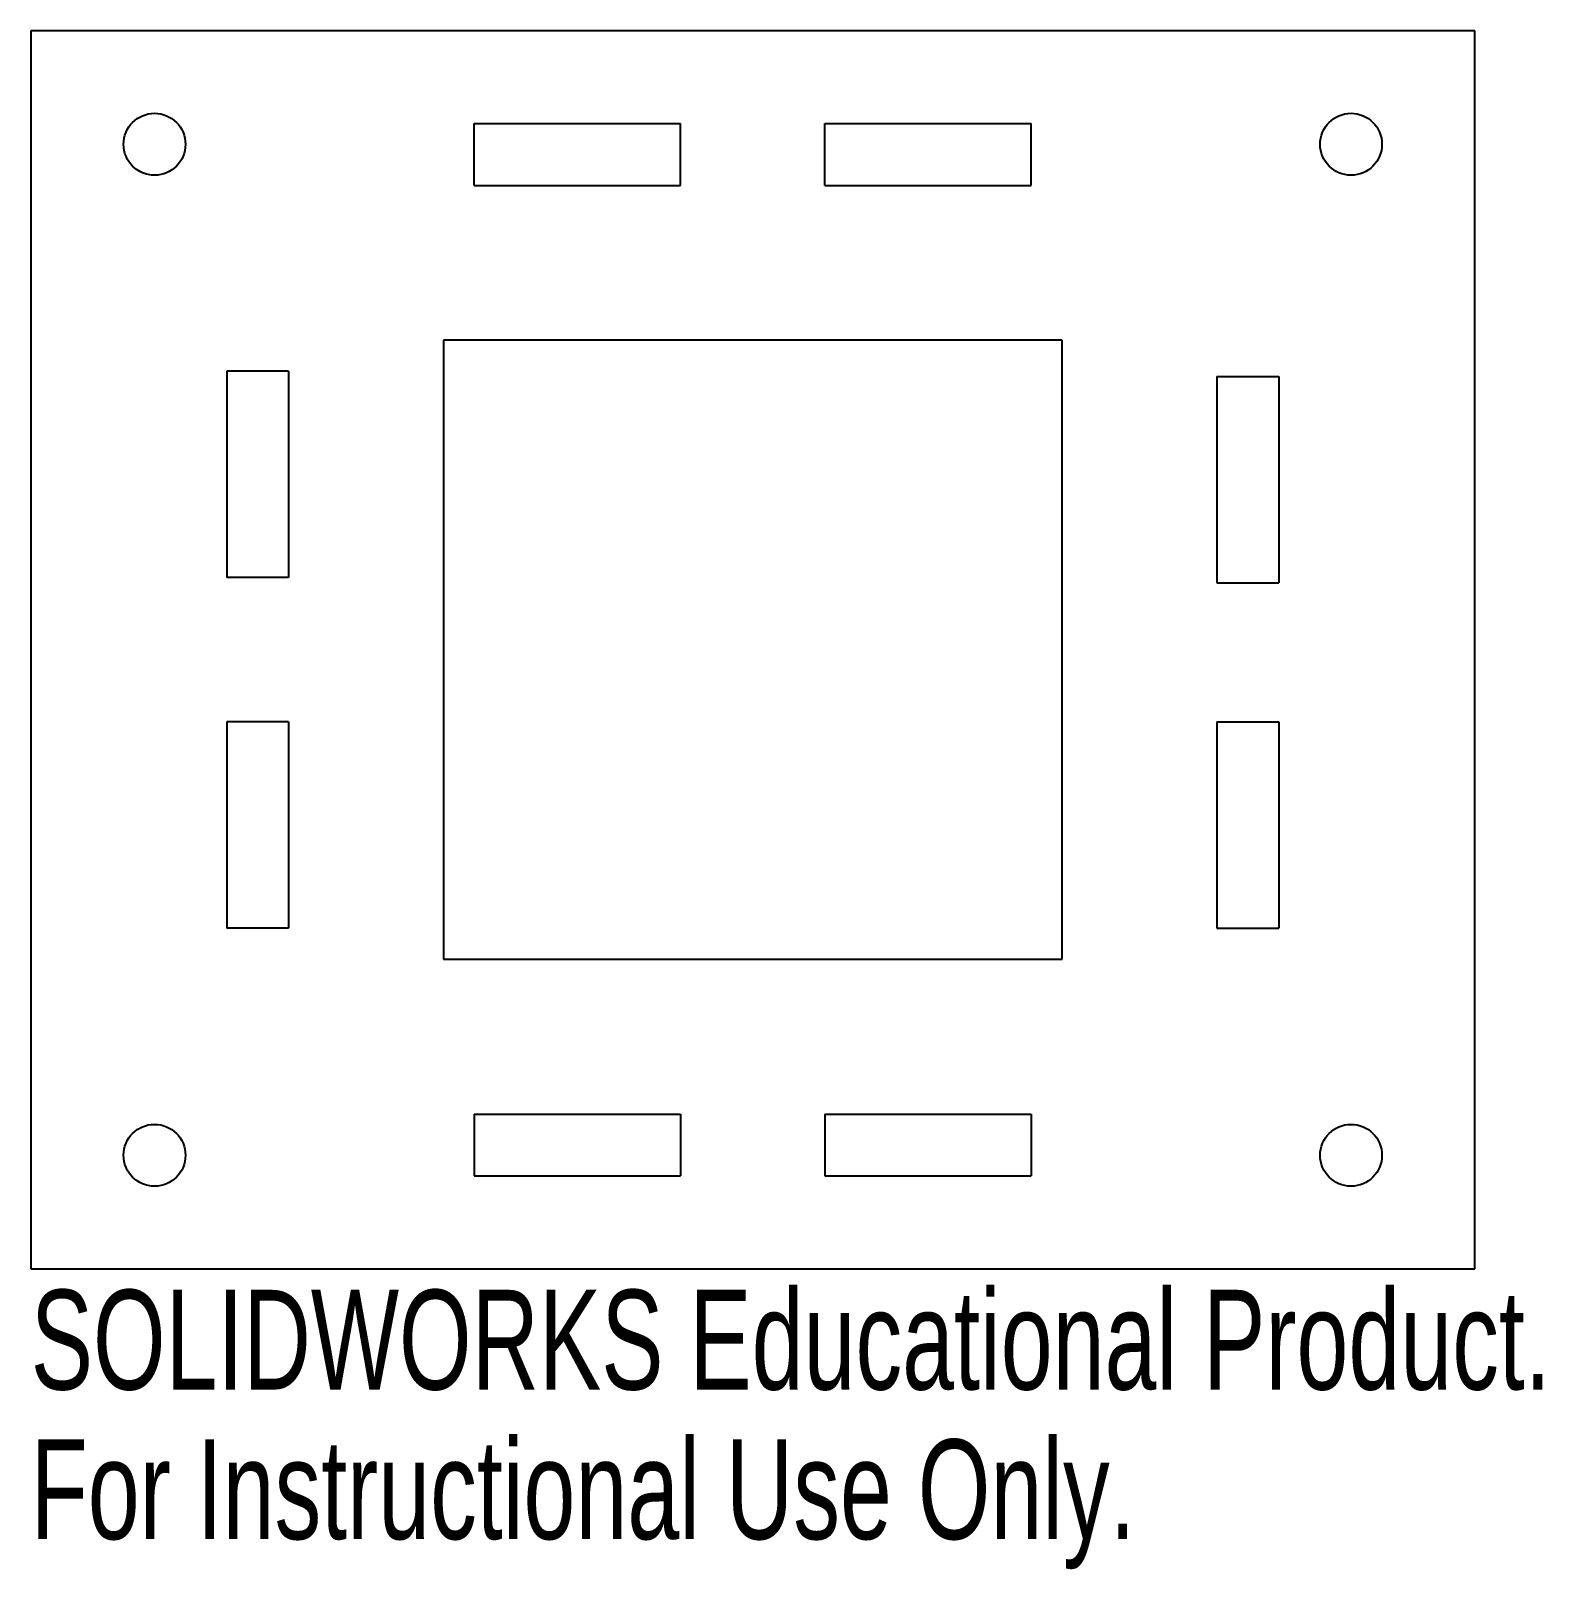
# Model space of a CAD drawing. Header units: millimetres. Extents: x -35 to 38.3, y -44.6 to 30.
import ezdxf

# ---------------------------------------------------------------- set-up
doc = ezdxf.new("R2010")
doc.units = ezdxf.units.MM
doc.styles.add('SLDTEXTSTYLE0', font='TXT', dxfattribs={"width": 0.7})

msp = doc.modelspace()

# ---------------------------------------------------------------- linework, layer by layer
at = {"color": 7, "linetype": 'Continuous', "lineweight": 25}
for p, q in [((35, 30), (-35, 30)), ((-35, 30), (-35, -30)), ((35, -30), (35, 30)), ((-13.5, 25.5), (-3.5, 25.5)), ((-13.5, 22.5), (-13.5, 25.5)), ((-3.5, 22.5), (-3.5, 25.5)), ((3.5, 25.5), (13.5, 25.5)), ((3.5, 22.5), (3.5, 25.5)), ((13.5, 22.5), (13.5, 25.5)), ((-13.5, 22.5), (-3.5, 22.5)), ((3.5, 22.5), (13.5, 22.5)), ((15, 15), (-15, 15)), ((-15, 15), (-15, -15)), ((15, -15), (15, 15)), ((-25.5, 13.5), (-25.5, 3.5)), ((-22.5, 13.5), (-25.5, 13.5)), ((-22.5, 13.5), (-22.5, 3.5)), ((22.5, 13.25), (22.5, 3.25)), ((22.5, 13.25), (25.5, 13.25)), ((25.5, 13.25), (25.5, 3.25)), ((-22.5, 3.5), (-25.5, 3.5)), ((22.5, 3.25), (25.5, 3.25)), ((-25.5, -3.5), (-25.5, -13.5)), ((-22.5, -3.5), (-25.5, -3.5)), ((-22.5, -3.5), (-22.5, -13.5)), ((22.5, -3.5), (22.5, -13.5)), ((22.5, -3.5), (25.5, -3.5)), ((25.5, -3.5), (25.5, -13.5)), ((-22.5, -13.5), (-25.5, -13.5)), ((22.5, -13.5), (25.5, -13.5)), ((-15, -15), (15, -15)), ((-13.5, -22.5), (-13.5, -25.5)), ((-13.5, -22.5), (-3.5, -22.5)), ((-3.5, -22.5), (-3.5, -25.5)), ((3.5, -22.5), (3.5, -25.5)), ((3.5, -22.5), (13.5, -22.5)), ((13.5, -22.5), (13.5, -25.5)), ((-13.5, -25.5), (-3.5, -25.5)), ((3.5, -25.5), (13.5, -25.5)), ((-35, -30), (35, -30))]:
    msp.add_line(p, q, dxfattribs=at)
for centre in [(-29, 24.5), (29, 24.5), (-29, -24.5), (29, -24.5)]:
    msp.add_circle(centre, 1.5, dxfattribs=at)

# ---------------------------------------------------------------- texts
at = {"color": 7, "linetype": 'Continuous', "char_height": 4.83362, "attachment_point": 1, "style": 'SLDTEXTSTYLE0'}
for s, insert in [('SOLIDWORKS Educational Product.', (-35, -31.02)), ('For Instructional Use Only.', (-35, -38.27))]:
    msp.add_mtext(s, dxfattribs=dict(at, insert=insert))

doc.saveas('drawing.dxf')
